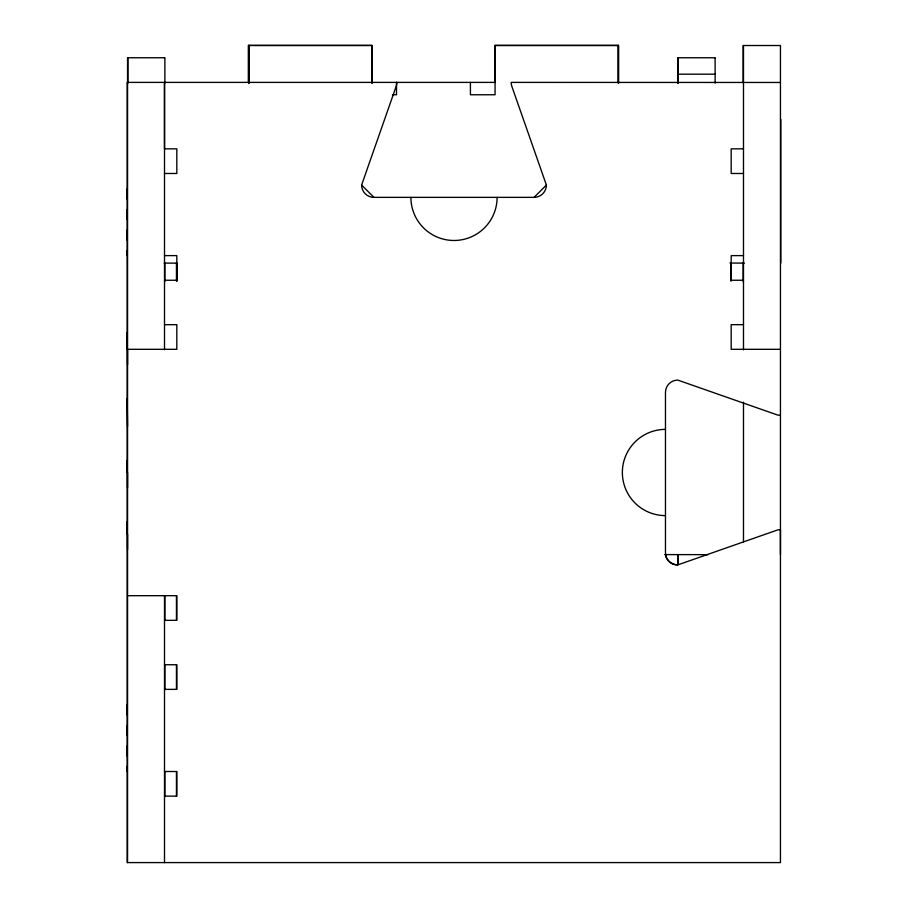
<?xml version="1.0" encoding="UTF-8"?>
<svg xmlns="http://www.w3.org/2000/svg" width="908" height="908" viewBox="0 0 908 908"><rect width="100%" height="100%" fill="white"/><g stroke="black" fill="none" stroke-linecap="round" stroke-linejoin="round"><path stroke-width="1.36" d="M127.188 771.505L127.188 766.363M127.188 534.086L127.188 521.771M127.188 472.489L127.188 460.174M127.188 398.578L127.551 426.295M127.188 349.308L127.188 332.623M127.188 255.613L127.188 250.483M127.188 229.951L127.188 240.211M127.188 209.419L127.188 219.679M127.188 188.887L127.188 199.147M127.188 745.831L127.188 756.103M127.188 725.299L127.188 735.571M127.188 704.778L127.188 715.039M127.551 549.488L127.551 534.086M127.551 487.891L127.551 472.489M127.551 364.698L127.551 349.308L176.822 349.308L176.822 324.667L164.507 324.667M780.449 82.469L511.181 82.39A12.315 12.315 0 0 0 511.692 85.919L546.389 185.05A12.315 12.315 0 0 1 534.074 197.365L373.926 197.365A12.315 12.315 0 0 1 361.611 185.05L396.308 85.919A12.315 12.315 0 0 0 396.819 82.39M534.074 197.365L546.389 185.05M248.69 83.139L248.69 45.4L371.962 45.4L371.871 83.139M618.348 83.059L618.348 45.4L495.064 45.4L495.064 94.761L470.423 94.761L470.423 82.435M678.151 74.184L715.118 74.184M127.551 82.39L495.428 82.39M392.404 94.761L396.512 94.761L396.512 82.435M743.493 148.844L731.178 148.844L731.178 173.485L743.493 173.485M164.507 173.485L176.822 173.485L176.822 148.844L164.507 148.844L164.507 82.39L164.507 349.705M164.507 255.613L176.822 255.613L176.822 280.913M743.493 255.613L731.178 255.613L731.178 280.913M164.155 263.116L177.185 263.116L177.185 280.913M729.975 263.036L744.356 263.116M164.507 280.254L176.822 280.254M730.815 280.254L743.493 280.254M743.493 324.667L731.178 324.667L731.178 349.308L780.449 349.308M665.042 554.584L708.172 554.663M127.551 595.682L176.822 595.682L176.822 620.323L164.507 620.323M164.507 664.735L176.822 664.735L176.822 689.376L164.507 689.376M164.507 771.505L176.822 771.505L176.822 796.134L164.507 796.134M361.611 185.05L373.926 197.365M780.812 119.391L780.812 263.116M780.449 554.697L780.449 45.514L743.13 45.514L743.13 82.469M743.493 45.514L743.493 349.886M743.493 402.142L743.493 541.997M743.13 262.821L743.13 281.594M730.815 263.116L730.815 280.913M715.118 83.173L715.118 57.76L677.799 57.76L677.799 83.173M714.755 57.76L714.755 58.373M678.151 57.76L678.151 83.173M678.151 554.674L678.151 564.583M677.799 554.674L677.799 564.583M618.62 83.139L618.62 45.479L494.701 45.479L494.701 82.435M618.257 45.4L618.257 83.139M372.235 83.139L372.235 45.479L248.327 45.479L248.327 82.435M249.042 45.479L249.042 83.139M248.781 45.4L248.781 83.059M176.458 263.116L176.458 280.913M176.458 595.682L176.458 620.323M176.458 664.735L176.458 689.376M176.458 771.505L176.458 796.134M164.87 83.161L164.87 57.76L127.551 57.76L127.551 862.589M164.87 263.07L164.87 281.548M164.87 595.864L164.87 620.618M164.87 664.611L164.87 689.354M164.87 771.845L164.87 796.6M164.507 57.76L164.507 58.362M164.507 595.682L164.507 862.589M127.915 57.76L127.915 83.161M127.188 82.39L127.188 862.589L780.449 862.589L780.449 529.67A12.315 12.315 0 0 0 776.93 530.193L677.799 564.889A12.315 12.315 0 0 1 665.473 552.563L665.473 392.415A12.315 12.315 0 0 1 677.799 380.1L776.93 414.797A12.315 12.315 0 0 0 780.449 415.308M665.473 515.608A43.119 43.119 0 0 1 622.355 472.489A43.119 43.119 0 0 1 665.473 429.382M497.119 197.365A43.119 43.119 0 0 1 454 240.484A43.119 43.119 0 0 1 410.881 197.365M677.436 564.889A12.315 12.315 0 0 1 665.246 554.345M396.456 82.39A12.315 12.315 0 0 1 396.444 83.059"/></g></svg>
